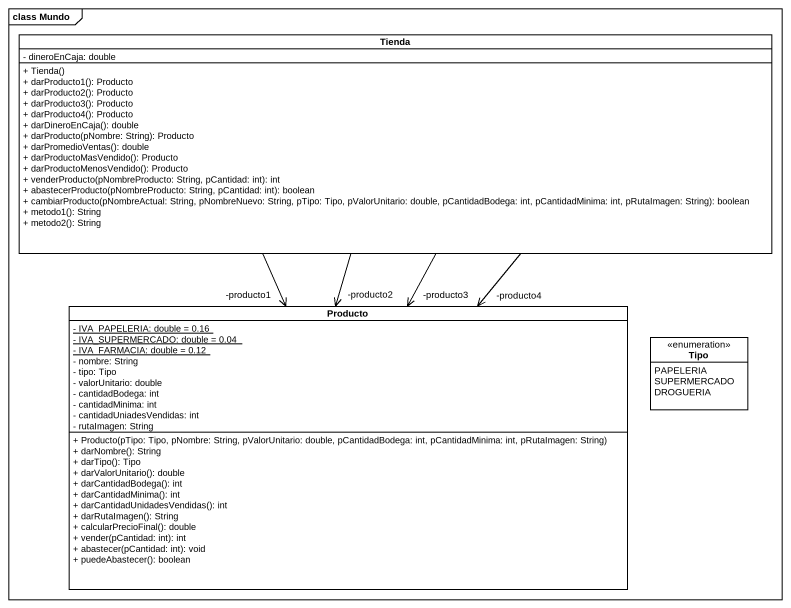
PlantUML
@startuml
mainframe class Mundo
hide circle
hide empty members
skinparam classAttributeIconSize 0
class Tienda {
  - dineroEnCaja: double
  + Tienda()
  + darProducto1(): Producto
  + darProducto2(): Producto
  + darProducto3(): Producto
  + darProducto4(): Producto
  + darDineroEnCaja(): double
  + darProducto(pNombre: String): Producto
  + darPromedioVentas(): double
  + darProductoMasVendido(): Producto
  + darProductoMenosVendido(): Producto
  + venderProducto(pNombreProducto: String, pCantidad: int): int
  + abastecerProducto(pNombreProducto: String, pCantidad: int): boolean
  + cambiarProducto(pNombreActual: String, pNombreNuevo: String, pTipo: Tipo, pValorUnitario: double, pCantidadBodega: int, pCantidadMinima: int, pRutaImagen: String): boolean
  + metodo1(): String
  + metodo2(): String
}
class Producto {
  {static} - IVA_PAPELERIA: double = 0.16
  {static} - IVA_SUPERMERCADO: double = 0.04
  {static} - IVA_FARMACIA: double = 0.12
  - nombre: String
  - tipo: Tipo
  - valorUnitario: double
  - cantidadBodega: int
  - cantidadMinima: int
  - cantidadUniadesVendidas: int
  - rutaImagen: String
  + Producto(pTipo: Tipo, pNombre: String, pValorUnitario: double, pCantidadBodega: int, pCantidadMinima: int, pRutaImagen: String)
  + darNombre(): String
  + darTipo(): Tipo
  + darValorUnitario(): double
  + darCantidadBodega(): int
  + darCantidadMinima(): int
  + darCantidadUnidadesVendidas(): int
  + darRutaImagen(): String
  + calcularPrecioFinal(): double
  + vender(pCantidad: int): int
  + abastecer(pCantidad: int): void
  + puedeAbastecer(): boolean
}
enum Tipo {
  PAPELERIA
  SUPERMERCADO
  DROGUERIA
}
Tienda --> "-producto1" Producto
Tienda --> "-producto2" Producto
Tienda --> "-producto3" Producto
Tienda --> "-producto4" Producto
@enduml
